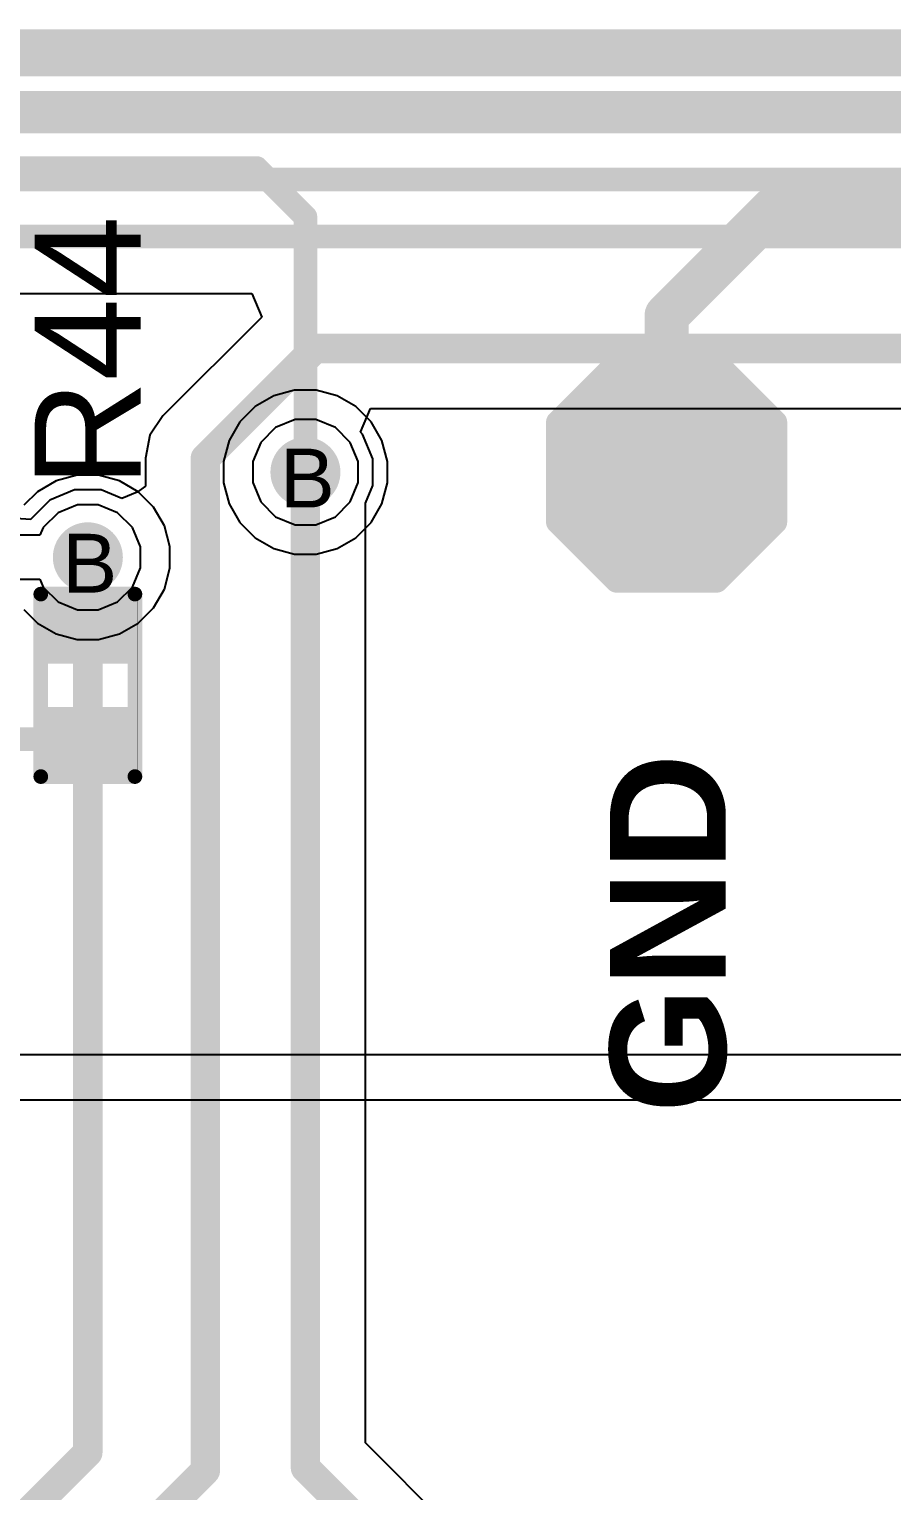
# Model space of a CAD drawing. Header units: inches. Extents: x 0 to 5379, y 0 to 5429.
# Drawn here: x 120.71 to 128.15, y 95.71 to 108.32 of the extents above; entities that cross this region are included whole.
import ezdxf

# ---------------------------------------------------------------- set-up
doc = ezdxf.new("R2010")
doc.units = ezdxf.units.IN
for name, color, linetype in [('Bottom Layer', 5, 'Continuous'), ('Bottom Solder', 6, 'Continuous'), ('Drill Drawing', 1, 'Continuous'), ('GND01', 16, 'Continuous'), ('GND02', 76, 'Continuous'), ('PWR', 156, 'Continuous'), ('SIG 01', 90, 'Continuous'), ('Top Layer', 1, 'Continuous'), ('Top Overlay', 2, 'Continuous'), ('Top Paste', 8, 'Continuous'), ('Top Solder', 216, 'Continuous'), ('Via Holes', 16, 'Continuous')]:
    doc.layers.add(name, color=color, linetype=linetype)
doc.styles.add('Arial', font='', dxfattribs={"height": 0.2})
doc.styles.add('Arial_Bold', font='', dxfattribs={"height": 0.2})
doc.styles.get('Arial').set_extended_font_data('Arial')
doc.styles.get('Arial_Bold').set_extended_font_data('Arial', bold=True)

# ---------------------------------------------------------------- blocks, each defined once
blk = doc.blocks.new('T__________184')
at = {"layer": 'Top Layer'}
blk.add_hatch(color=1, dxfattribs=at).paths.add_polyline_path([(0.381, 0.762), (-0.381, 0.762), (-0.762, 0.381), (-0.762, -0.381), (-0.381, -0.762), (0.381, -0.762), (0.762, -0.381), (0.762, 0.381)])
at = {"layer": 'Top Paste'}
blk.add_hatch(color=8, dxfattribs=at).paths.add_polyline_path([(0.381, 0.762), (-0.381, 0.762), (-0.762, 0.381), (-0.762, -0.381), (-0.381, -0.762), (0.381, -0.762), (0.762, -0.381), (0.762, 0.381)])
at = {"layer": 'Top Solder'}
blk.add_hatch(color=216, dxfattribs=at).paths.add_polyline_path([(0.432, 0.864), (-0.432, 0.864), (-0.864, 0.432), (-0.864, -0.432), (-0.432, -0.864), (0.432, -0.864), (0.864, -0.432), (0.864, 0.432)])
at = {"layer": 'Top Overlay'}
for points in [[(-0.432, 0.94, 0.2, 0.2, 0), (-0.94, 0.432, 0.2, 0.2, 0)], [(-0.432, 0.94, 0.2, 0.2, 0), (0.432, 0.94, 0.2, 0.2, 0)], [(0.432, 0.94, 0.2, 0.2, 0), (0.94, 0.432, 0.2, 0.2, 0)], [(-0.94, 0.432, 0.2, 0.2, 0), (-0.94, -0.432, 0.2, 0.2, 0)], [(0.94, 0.432, 0.2, 0.2, 0), (0.94, -0.432, 0.2, 0.2, 0)], [(-0.94, -0.432, 0.2, 0.2, 0), (-0.432, -0.94, 0.2, 0.2, 0)], [(0.94, -0.432, 0.2, 0.2, 0), (0.432, -0.94, 0.2, 0.2, 0)], [(-0.432, -0.94, 0.2, 0.2, 0), (0.432, -0.94, 0.2, 0.2, 0)]]:
    blk.add_lwpolyline(points, format="xyseb", dxfattribs=at)
for points in [[(-0.482, 0.94, 0.1, 0.1, 1), (-0.382, 0.94, 0.1, 0.1, 1)], [(-0.482, 0.94, 0.1, 0.1, 1), (-0.382, 0.94, 0.1, 0.1, 1)], [(0.382, 0.94, 0.1, 0.1, 1), (0.482, 0.94, 0.1, 0.1, 1)], [(0.382, 0.94, 0.1, 0.1, 1), (0.482, 0.94, 0.1, 0.1, 1)], [(-0.99, 0.432, 0.1, 0.1, 1), (-0.89, 0.432, 0.1, 0.1, 1)], [(-0.99, 0.432, 0.1, 0.1, 1), (-0.89, 0.432, 0.1, 0.1, 1)], [(0.89, 0.432, 0.1, 0.1, 1), (0.99, 0.432, 0.1, 0.1, 1)], [(0.89, 0.432, 0.1, 0.1, 1), (0.99, 0.432, 0.1, 0.1, 1)], [(-0.99, -0.432, 0.1, 0.1, 1), (-0.89, -0.432, 0.1, 0.1, 1)], [(-0.99, -0.432, 0.1, 0.1, 1), (-0.89, -0.432, 0.1, 0.1, 1)], [(0.89, -0.432, 0.1, 0.1, 1), (0.99, -0.432, 0.1, 0.1, 1)], [(0.89, -0.432, 0.1, 0.1, 1), (0.99, -0.432, 0.1, 0.1, 1)], [(-0.482, -0.94, 0.1, 0.1, 1), (-0.382, -0.94, 0.1, 0.1, 1)], [(-0.482, -0.94, 0.1, 0.1, 1), (-0.382, -0.94, 0.1, 0.1, 1)], [(0.382, -0.94, 0.1, 0.1, 1), (0.482, -0.94, 0.1, 0.1, 1)], [(0.382, -0.94, 0.1, 0.1, 1), (0.482, -0.94, 0.1, 0.1, 1)]]:
    blk.add_lwpolyline(points, format="xyseb", close=True, dxfattribs=at)
blk = doc.blocks.new('R___0402_695')
at = {"layer": 'Top Layer'}
for points in [[(-0.699, -0.318), (-0.699, 0.318), (-0.241, 0.318), (-0.241, -0.318)], [(0.241, -0.318), (0.241, 0.318), (0.699, 0.318), (0.699, -0.318)]]:
    blk.add_hatch(color=1, dxfattribs=at).paths.add_polyline_path(points)
at = {"layer": 'Top Paste'}
for points in [[(-0.699, -0.318), (-0.699, 0.318), (-0.241, 0.318), (-0.241, -0.318)], [(0.241, -0.318), (0.241, 0.318), (0.699, 0.318), (0.699, -0.318)]]:
    blk.add_hatch(color=8, dxfattribs=at).paths.add_polyline_path(points)
at = {"layer": 'Top Solder'}
for points in [[(-0.754, -0.373), (-0.754, 0.373), (-0.186, 0.373), (-0.186, -0.373)], [(0.186, -0.373), (0.186, 0.373), (0.754, 0.373), (0.754, -0.373)]]:
    blk.add_hatch(color=216, dxfattribs=at).paths.add_polyline_path(points)
at = {"layer": 'Top Overlay'}
for points in [[(-0.787, 0.406, 0.127, 0.127, 0), (-0.787, -0.406, 0.127, 0.127, 0)], [(-0.787, 0.406, 0.127, 0.127, 0), (0.787, 0.406, 0.127, 0.127, 0)], [(0.787, 0.406, 0.127, 0.127, 0), (0.787, -0.406, 0.127, 0.127, 0)], [(-0.787, -0.406, 0.127, 0.127, 0), (0.787, -0.406, 0.127, 0.127, 0)], [(-0.813, -0.432, 0.00323, 0.00323, 0), (0.813, -0.432, 0.00323, 0.00323, 0)]]:
    blk.add_lwpolyline(points, format="xyseb", dxfattribs=at)
for points in [[(-0.819, 0.406, 0.0635, 0.0635, 1), (-0.756, 0.406, 0.0635, 0.0635, 1)], [(-0.819, 0.406, 0.0635, 0.0635, 1), (-0.756, 0.406, 0.0635, 0.0635, 1)], [(0.756, 0.406, 0.0635, 0.0635, 1), (0.819, 0.406, 0.0635, 0.0635, 1)], [(0.756, 0.406, 0.0635, 0.0635, 1), (0.819, 0.406, 0.0635, 0.0635, 1)], [(-0.819, -0.406, 0.0635, 0.0635, 1), (-0.756, -0.406, 0.0635, 0.0635, 1)], [(-0.819, -0.406, 0.0635, 0.0635, 1), (-0.756, -0.406, 0.0635, 0.0635, 1)], [(0.756, -0.406, 0.0635, 0.0635, 1), (0.819, -0.406, 0.0635, 0.0635, 1)], [(0.756, -0.406, 0.0635, 0.0635, 1), (0.819, -0.406, 0.0635, 0.0635, 1)], [(-0.814, -0.432, 0.00161, 0.00161, 1), (-0.812, -0.432, 0.00161, 0.00161, 1)], [(0.812, -0.432, 0.00161, 0.00161, 1), (0.814, -0.432, 0.00161, 0.00161, 1)]]:
    blk.add_lwpolyline(points, format="xyseb", close=True, dxfattribs=at)

msp = doc.modelspace()

# ---------------------------------------------------------------- hatches: boundary and pattern name
at = {"layer": 'Bottom Layer'}
h = msp.add_hatch(color=5, dxfattribs=at)
edge = h.paths.add_edge_path()
edge.add_arc((123.088, 104.502), 0.2, 0, 360)
h = msp.add_hatch(color=5, dxfattribs=at)
edge = h.paths.add_edge_path()
edge.add_arc((121.211, 103.767), 0.2, 0, 360)
at = {"layer": 'Bottom Solder'}
h = msp.add_hatch(color=6, dxfattribs=at)
edge = h.paths.add_edge_path()
edge.add_arc((123.088, 104.502), 0.302, 0, 360)
h = msp.add_hatch(color=6, dxfattribs=at)
edge = h.paths.add_edge_path()
edge.add_arc((121.211, 103.767), 0.302, 0, 360)
at = {"layer": 'GND01'}
h = msp.add_hatch(color=16, dxfattribs=at)
edge = h.paths.add_edge_path()
edge.add_arc((123.088, 104.502), 0.2, 0, 360)
h = msp.add_hatch(color=16, dxfattribs=at)
edge = h.paths.add_edge_path()
edge.add_arc((121.211, 103.767), 0.2, 0, 360)
at = {"layer": 'GND02'}
h = msp.add_hatch(color=76, dxfattribs=at)
edge = h.paths.add_edge_path()
edge.add_arc((123.088, 104.502), 0.2, 0, 360)
h = msp.add_hatch(color=76, dxfattribs=at)
edge = h.paths.add_edge_path()
edge.add_arc((121.211, 103.767), 0.2, 0, 360)
at = {"layer": 'PWR'}
h = msp.add_hatch(color=156, dxfattribs=at)
edge = h.paths.add_edge_path()
edge.add_arc((123.088, 104.502), 0.2, 0, 360)
h = msp.add_hatch(color=156, dxfattribs=at)
edge = h.paths.add_edge_path()
edge.add_arc((121.211, 103.767), 0.2, 0, 360)
at = {"layer": 'SIG 01'}
h = msp.add_hatch(color=90, dxfattribs=at)
edge = h.paths.add_edge_path()
edge.add_arc((123.088, 104.502), 0.2, 0, 360)
h = msp.add_hatch(color=90, dxfattribs=at)
edge = h.paths.add_edge_path()
edge.add_arc((121.211, 103.767), 0.2, 0, 360)
at = {"layer": 'Top Layer'}
h = msp.add_hatch(color=1, dxfattribs=at)
edge = h.paths.add_edge_path()
edge.add_arc((123.088, 104.502), 0.2, 0, 360)
h = msp.add_hatch(color=1, dxfattribs=at)
edge = h.paths.add_edge_path()
edge.add_arc((121.211, 103.767), 0.2, 0, 360)
at = {"layer": 'Top Solder'}
h = msp.add_hatch(color=216, dxfattribs=at)
edge = h.paths.add_edge_path()
edge.add_arc((123.088, 104.502), 0.302, 0, 360)
h = msp.add_hatch(color=216, dxfattribs=at)
edge = h.paths.add_edge_path()
edge.add_arc((121.211, 103.767), 0.302, 0, 360)
at = {"layer": 'Via Holes'}
h = msp.add_hatch(color=7, dxfattribs=at)
edge = h.paths.add_edge_path()
edge.add_arc((123.088, 104.502), 0.1, 0, 360)
h = msp.add_hatch(color=7, dxfattribs=at)
edge = h.paths.add_edge_path()
edge.add_arc((121.211, 103.767), 0.1, 0, 360)

# ---------------------------------------------------------------- linework, layer by layer
at = {"layer": 'Bottom Layer'}
for p, q in [((122.995, 105.21), (122.815, 105.162)), ((123.182, 105.21), (122.995, 105.21)), ((123.362, 105.162), (123.182, 105.21)), ((122.815, 105.162), (122.654, 105.069)), ((123.523, 105.069), (123.362, 105.162)), ((122.654, 105.069), (122.522, 104.937)), ((123.655, 104.937), (123.523, 105.069)), ((122.522, 104.937), (122.429, 104.775)), ((123.748, 104.775), (123.655, 104.937)), ((122.429, 104.775), (122.38, 104.595)), ((123.796, 104.595), (123.748, 104.775)), ((122.38, 104.595), (122.38, 104.409)), ((123.796, 104.409), (123.796, 104.595)), ((121.118, 104.475), (120.938, 104.427)), ((121.304, 104.475), (121.118, 104.475)), ((121.484, 104.427), (121.304, 104.475)), ((120.776, 104.333), (120.659, 104.216)), ((120.938, 104.427), (120.776, 104.333)), ((121.646, 104.333), (121.484, 104.427)), ((121.777, 104.201), (121.646, 104.333)), ((122.38, 104.409), (122.429, 104.229)), ((123.748, 104.229), (123.796, 104.409)), ((121.871, 104.04), (121.777, 104.201)), ((122.429, 104.229), (122.522, 104.067)), ((123.655, 104.067), (123.748, 104.229)), ((121.919, 103.86), (121.871, 104.04)), ((122.522, 104.067), (122.654, 103.936)), ((123.523, 103.936), (123.655, 104.067)), ((121.919, 103.674), (121.919, 103.86)), ((122.654, 103.936), (122.815, 103.842)), ((122.815, 103.842), (122.995, 103.794)), ((123.182, 103.794), (123.362, 103.842)), ((123.362, 103.842), (123.523, 103.936)), ((122.995, 103.794), (123.182, 103.794)), ((121.871, 103.493), (121.919, 103.674)), ((121.777, 103.332), (121.871, 103.493)), ((120.659, 103.318), (120.776, 103.2)), ((121.646, 103.2), (121.777, 103.332)), ((120.776, 103.2), (120.938, 103.107)), ((121.484, 103.107), (121.646, 103.2)), ((120.938, 103.107), (121.118, 103.059)), ((121.118, 103.059), (121.304, 103.059)), ((121.304, 103.059), (121.484, 103.107))]:
    msp.add_line(p, q, dxfattribs=at)
at = {"layer": 'GND01'}
for p, q in [((122.998, 104.956), (122.831, 104.887)), ((123.179, 104.956), (122.998, 104.956)), ((123.346, 104.887), (123.179, 104.956)), ((122.831, 104.887), (122.704, 104.759)), ((123.473, 104.759), (123.346, 104.887)), ((122.704, 104.759), (122.634, 104.593)), ((123.542, 104.593), (123.473, 104.759)), ((122.634, 104.593), (122.634, 104.412)), ((123.542, 104.412), (123.542, 104.593)), ((122.634, 104.412), (122.704, 104.245)), ((123.473, 104.245), (123.542, 104.412)), ((121.121, 104.221), (120.954, 104.152)), ((121.301, 104.221), (121.121, 104.221)), ((121.468, 104.152), (121.301, 104.221)), ((122.704, 104.245), (122.831, 104.117)), ((123.346, 104.117), (123.473, 104.245)), ((120.954, 104.152), (120.826, 104.024)), ((121.596, 104.024), (121.468, 104.152)), ((122.831, 104.117), (122.998, 104.048)), ((123.179, 104.048), (123.346, 104.117)), ((120.798, 103.957), (120.616, 103.957)), ((120.826, 104.024), (120.798, 103.957)), ((121.665, 103.857), (121.596, 104.024)), ((122.998, 104.048), (123.179, 104.048)), ((121.665, 103.676), (121.665, 103.857)), ((120.616, 103.577), (120.798, 103.577)), ((120.798, 103.577), (120.826, 103.51)), ((121.596, 103.51), (121.665, 103.676)), ((120.826, 103.51), (120.954, 103.382)), ((121.468, 103.382), (121.596, 103.51)), ((120.954, 103.382), (121.121, 103.313)), ((121.121, 103.313), (121.301, 103.313)), ((121.301, 103.313), (121.468, 103.382))]:
    msp.add_line(p, q, dxfattribs=at)
at = {"layer": 'GND02'}
for p, q in [((122.998, 104.956), (122.831, 104.887)), ((123.179, 104.956), (122.998, 104.956)), ((123.346, 104.887), (123.179, 104.956)), ((122.831, 104.887), (122.704, 104.759)), ((123.473, 104.759), (123.346, 104.887)), ((122.704, 104.759), (122.634, 104.593)), ((123.542, 104.593), (123.473, 104.759)), ((122.634, 104.593), (122.634, 104.412)), ((123.542, 104.412), (123.542, 104.593)), ((122.634, 104.412), (122.704, 104.245)), ((123.473, 104.245), (123.542, 104.412)), ((121.121, 104.221), (120.954, 104.152)), ((121.301, 104.221), (121.121, 104.221)), ((121.468, 104.152), (121.301, 104.221)), ((122.704, 104.245), (122.831, 104.117)), ((123.346, 104.117), (123.473, 104.245)), ((120.954, 104.152), (120.826, 104.024)), ((121.596, 104.024), (121.468, 104.152)), ((122.831, 104.117), (122.998, 104.048)), ((123.179, 104.048), (123.346, 104.117)), ((120.798, 103.957), (120.616, 103.957)), ((120.826, 104.024), (120.798, 103.957)), ((121.665, 103.857), (121.596, 104.024)), ((122.998, 104.048), (123.179, 104.048)), ((121.665, 103.676), (121.665, 103.857)), ((120.616, 103.577), (120.798, 103.577)), ((120.798, 103.577), (120.826, 103.51)), ((121.596, 103.51), (121.665, 103.676)), ((120.826, 103.51), (120.954, 103.382)), ((121.468, 103.382), (121.596, 103.51)), ((120.954, 103.382), (121.121, 103.313)), ((121.121, 103.313), (121.301, 103.313)), ((121.301, 103.313), (121.468, 103.382))]:
    msp.add_line(p, q, dxfattribs=at)
at = {"layer": 'PWR'}
for p, q in [((122.998, 104.956), (122.831, 104.887)), ((123.179, 104.956), (122.998, 104.956)), ((123.346, 104.887), (123.179, 104.956)), ((122.831, 104.887), (122.704, 104.759)), ((123.473, 104.759), (123.346, 104.887)), ((122.704, 104.759), (122.634, 104.593)), ((123.542, 104.593), (123.473, 104.759)), ((122.634, 104.593), (122.634, 104.412)), ((123.542, 104.412), (123.542, 104.593)), ((122.634, 104.412), (122.704, 104.245)), ((123.473, 104.245), (123.542, 104.412)), ((121.121, 104.221), (120.954, 104.152)), ((121.301, 104.221), (121.121, 104.221)), ((121.468, 104.152), (121.301, 104.221)), ((122.704, 104.245), (122.831, 104.117)), ((123.346, 104.117), (123.473, 104.245)), ((120.954, 104.152), (120.826, 104.024)), ((121.596, 104.024), (121.468, 104.152)), ((122.831, 104.117), (122.998, 104.048)), ((123.179, 104.048), (123.346, 104.117)), ((120.798, 103.957), (120.616, 103.957)), ((120.826, 104.024), (120.798, 103.957)), ((121.665, 103.857), (121.596, 104.024)), ((122.998, 104.048), (123.179, 104.048)), ((121.665, 103.676), (121.665, 103.857)), ((120.616, 103.577), (120.798, 103.577)), ((120.798, 103.577), (120.826, 103.51)), ((121.596, 103.51), (121.665, 103.676)), ((120.826, 103.51), (120.954, 103.382)), ((121.468, 103.382), (121.596, 103.51)), ((120.954, 103.382), (121.121, 103.313)), ((121.121, 103.313), (121.301, 103.313)), ((121.301, 103.313), (121.468, 103.382)), ((132.736, 99.474), (120.383, 99.474)), ((120.117, 99.085), (133.604, 99.085))]:
    msp.add_line(p, q, dxfattribs=at)
at = {"layer": 'SIG 01'}
for p, q in [((118.45, 106.044), (122.627, 106.044)), ((122.627, 106.044), (122.711, 105.841)), ((122.711, 105.841), (121.859, 104.989)), ((121.859, 104.989), (121.746, 104.82)), ((123.564, 104.848), (123.649, 105.051)), ((123.649, 105.051), (134.643, 105.051)), ((123.581, 104.831), (123.564, 104.848)), ((123.669, 104.618), (123.581, 104.831)), ((121.746, 104.82), (121.707, 104.622)), ((121.707, 104.622), (121.707, 104.38)), ((123.669, 104.387), (123.669, 104.618)), ((121.095, 104.348), (120.882, 104.259)), ((121.327, 104.348), (121.095, 104.348)), ((121.504, 104.274), (121.327, 104.348)), ((121.637, 104.329), (121.504, 104.274)), ((121.707, 104.38), (121.637, 104.329)), ((123.606, 104.235), (123.669, 104.387)), ((120.882, 104.259), (120.718, 104.096)), ((123.606, 96.123), (123.606, 104.235)), ((120.718, 104.094), (120.504, 104.108)), ((120.718, 104.096), (120.718, 104.094)), ((126.321, 93.408), (123.606, 96.123))]:
    msp.add_line(p, q, dxfattribs=at)
for points in [[(61.723, 108.02, 0.203, 0.203, 0), (143.152, 108.02, 0.203, 0.203, 0)], [(62.164, 107.529, 0.203, 0.203, 0), (142.811, 107.529, 0.203, 0.203, 0)], [(62.581, 107.028, 0.203, 0.203, 0), (142.462, 107.028, 0.203, 0.203, 0)], [(95.511, 106.536, 0.203, 0.203, 0), (142.064, 106.536, 0.203, 0.203, 0)], [(122.225, 104.622, 0.254, 0.254, 0), (123.172, 105.569, 0.254, 0.254, 0)], [(123.172, 105.569, 0.254, 0.254, 0), (135.088, 105.569, 0.254, 0.254, 0)], [(122.225, 95.885, 0.254, 0.254, 0), (122.225, 104.622, 0.254, 0.254, 0)], [(123.088, 95.908, 0.254, 0.254, 0), (123.088, 104.502, 0.254, 0.254, 0)], [(121.211, 96.04, 0.254, 0.254, 0), (121.211, 103.767, 0.254, 0.254, 0)], [(119.947, 94.776, 0.254, 0.254, 0), (121.211, 96.04, 0.254, 0.254, 0)], [(120.421, 94.082, 0.254, 0.254, 0), (122.225, 95.885, 0.254, 0.254, 0)], [(123.088, 95.908, 0.254, 0.254, 0), (125.955, 93.042, 0.254, 0.254, 0)]]:
    msp.add_lwpolyline(points, format="xyseb", dxfattribs=at)
for points in [[(123.108, 105.569, 0.127, 0.127, 1), (123.235, 105.569, 0.127, 0.127, 1)], [(123.108, 105.569, 0.127, 0.127, 1), (123.235, 105.569, 0.127, 0.127, 1)], [(122.161, 104.622, 0.127, 0.127, 1), (122.288, 104.622, 0.127, 0.127, 1)], [(122.161, 104.622, 0.127, 0.127, 1), (122.288, 104.622, 0.127, 0.127, 1)], [(123.025, 104.502, 0.127, 0.127, 1), (123.152, 104.502, 0.127, 0.127, 1)], [(121.147, 103.767, 0.127, 0.127, 1), (121.274, 103.767, 0.127, 0.127, 1)], [(121.147, 96.04, 0.127, 0.127, 1), (121.274, 96.04, 0.127, 0.127, 1)], [(121.147, 96.04, 0.127, 0.127, 1), (121.274, 96.04, 0.127, 0.127, 1)], [(122.161, 95.885, 0.127, 0.127, 1), (122.288, 95.885, 0.127, 0.127, 1)], [(122.161, 95.885, 0.127, 0.127, 1), (122.288, 95.885, 0.127, 0.127, 1)], [(123.025, 95.908, 0.127, 0.127, 1), (123.152, 95.908, 0.127, 0.127, 1)], [(123.025, 95.908, 0.127, 0.127, 1), (123.152, 95.908, 0.127, 0.127, 1)]]:
    msp.add_lwpolyline(points, format="xyseb", close=True, dxfattribs=at)
at = {"layer": 'Top Layer'}
for points in [[(102.244, 108.223, 0.203, 0.203, 0), (165.433, 108.223, 0.203, 0.203, 0)], [(102.561, 107.689, 0.203, 0.203, 0), (165.209, 107.689, 0.203, 0.203, 0)], [(108.447, 107.127, 0.203, 0.203, 0), (122.667, 107.127, 0.203, 0.203, 0)], [(122.667, 107.127, 0.203, 0.203, 0), (123.088, 106.705, 0.203, 0.203, 0)], [(126.204, 105.854, 0.381, 0.381, 0), (127.132, 106.782, 0.381, 0.381, 0)], [(127.132, 106.782, 0.381, 0.381, 0), (132.916, 106.782, 0.381, 0.381, 0)], [(123.088, 104.502, 0.203, 0.203, 0), (123.088, 106.705, 0.203, 0.203, 0)], [(126.204, 104.502, 0.381, 0.381, 0), (126.204, 105.854, 0.381, 0.381, 0)], [(121.211, 103.132, 0.203, 0.203, 0), (121.211, 103.767, 0.203, 0.203, 0)], [(118.131, 102.198, 0.203, 0.203, 0), (121.143, 102.198, 0.203, 0.203, 0)]]:
    msp.add_lwpolyline(points, format="xyseb", dxfattribs=at)
for points in [[(122.616, 107.127, 0.102, 0.102, 1), (122.718, 107.127, 0.102, 0.102, 1)], [(122.616, 107.127, 0.102, 0.102, 1), (122.718, 107.127, 0.102, 0.102, 1)], [(127.037, 106.782, 0.191, 0.191, 1), (127.227, 106.782, 0.191, 0.191, 1)], [(127.037, 106.782, 0.191, 0.191, 1), (127.227, 106.782, 0.191, 0.191, 1)], [(123.038, 106.705, 0.102, 0.102, 1), (123.139, 106.705, 0.102, 0.102, 1)], [(123.038, 106.705, 0.102, 0.102, 1), (123.139, 106.705, 0.102, 0.102, 1)], [(126.109, 105.854, 0.191, 0.191, 1), (126.299, 105.854, 0.191, 0.191, 1)], [(126.109, 105.854, 0.191, 0.191, 1), (126.299, 105.854, 0.191, 0.191, 1)], [(123.038, 104.502, 0.102, 0.102, 1), (123.139, 104.502, 0.102, 0.102, 1)], [(126.109, 104.502, 0.191, 0.191, 1), (126.299, 104.502, 0.191, 0.191, 1)], [(121.16, 103.767, 0.102, 0.102, 1), (121.262, 103.767, 0.102, 0.102, 1)], [(121.16, 103.132, 0.102, 0.102, 1), (121.262, 103.132, 0.102, 0.102, 1)], [(121.092, 102.198, 0.102, 0.102, 1), (121.193, 102.198, 0.102, 0.102, 1)]]:
    msp.add_lwpolyline(points, format="xyseb", close=True, dxfattribs=at)

# ---------------------------------------------------------------- block references
at = {"rotation": 90}
for name, p in [('T__________184', (126.204, 104.502)), ('R___0402_695', (121.211, 102.662))]:
    msp.add_blockref(name, p, dxfattribs=at)

# ---------------------------------------------------------------- texts
at = {"layer": 'Drill Drawing', "style": 'Arial'}
for p in [(122.868, 104.197), (120.991, 103.462)]:
    msp.add_text('B', height=0.508, dxfattribs=at).set_placement(p)
at = {"layer": 'Top Overlay'}
for s, height, style, p in [('R44', 0.9144, 'Arial', (121.666, 104.369)), ('GND', 1, 'Arial_Bold', (126.714, 98.97))]:
    msp.add_text(s, height=height, rotation=90, dxfattribs=dict(at, style=style)).set_placement(p)

doc.saveas('drawing.dxf')
